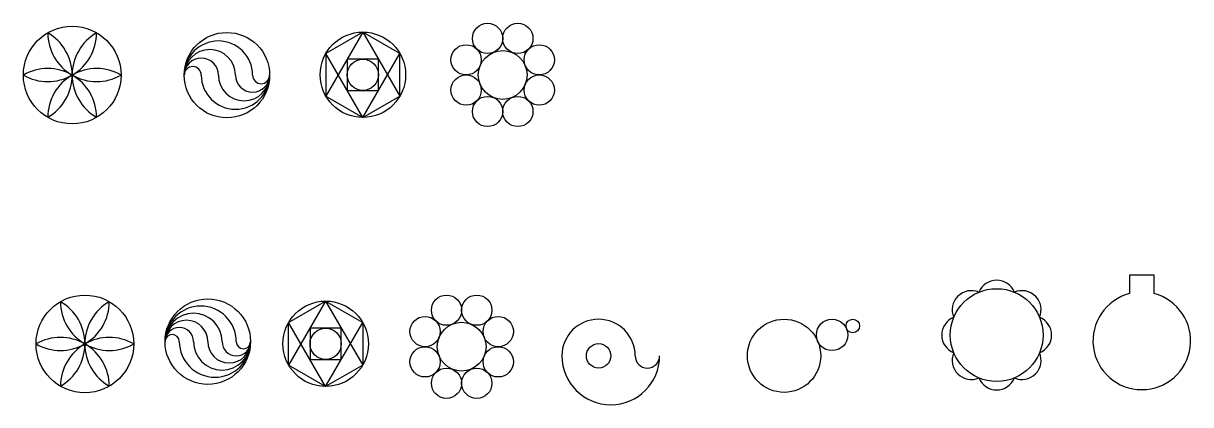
# Model space of a CAD drawing. Header units: centimetres. Extents: x 64 to 1164, y 130 to 1744.
# Drawn here: x 208 to 1164, y 130 to 442 of the extents above; entities outside this region: 1.
import ezdxf

# ---------------------------------------------------------------- set-up
doc = ezdxf.new("R2010")
doc.units = ezdxf.units.CM
doc.header["$PDMODE"] = 3

msp = doc.modelspace()

# ---------------------------------------------------------------- linework, layer by layer
for p, q in [((486.33, 435), (456.02, 382.5)), ((486.33, 435), (516.64, 382.5)), ((486.33, 365), (456.02, 417.5)), ((473.52, 412.81), (473.52, 387.19)), ((499.14, 412.81), (473.52, 412.81)), ((486.33, 365), (516.64, 417.5)), ((499.14, 387.19), (499.14, 412.81)), ((473.52, 387.19), (499.14, 387.19)), ((1134.14, 235.66), (1114.14, 235.66)), ((1114.14, 235.66), (1114.14, 220.66)), ((1134.14, 220.66), (1134.14, 235.66)), ((455.85, 214.52), (425.54, 162.02)), ((425.54, 197.02), (455.85, 214.52)), ((455.85, 214.52), (486.16, 197.02)), ((455.85, 214.52), (486.16, 162.02)), ((425.54, 162.02), (425.54, 197.02)), ((455.85, 144.52), (425.54, 197.02)), ((443.04, 192.33), (443.04, 166.71)), ((468.66, 192.33), (443.04, 192.33)), ((455.85, 144.52), (486.16, 197.02)), ((468.66, 166.71), (468.66, 192.33)), ((486.16, 197.02), (486.16, 162.02)), ((443.04, 166.71), (468.66, 166.71)), ((455.85, 144.52), (425.54, 162.02)), ((486.16, 162.02), (455.85, 144.52))]:
    msp.add_line(p, q)
msp.add_lwpolyline([(486.33, 435), (456.02, 417.5), (456.02, 382.5), (486.33, 365), (516.64, 382.5), (516.64, 417.5)], close=True)
for centre, radius in [((103.66, 1704.19), 40), ((248.3, 399.76), 40), ((588.42, 429.78), 12.4), ((613.21, 429.78), 12.4), ((375, 399.7), 35), ((486.33, 400), 35), ((570.88, 412.25), 12.4), ((630.75, 412.25), 12.4), ((486.33, 400), 12.81), ((600.81, 399.85), 20), ((570.88, 387.45), 12.4), ((630.75, 387.45), 12.4), ((588.42, 369.92), 12.4), ((613.21, 369.92), 12.4), ((1005.3, 186.68), 38), ((258.69, 179.41), 40), ((359.35, 181.29), 35), ((455.85, 179.52), 35), ((455.85, 179.52), 35), ((554.81, 207.06), 12.4), ((579.61, 207.06), 12.4), ((537.28, 189.52), 12.4), ((597.14, 189.52), 12.4), ((455.85, 179.52), 12.81), ((567.21, 177.13), 20), ((831.23, 169.71), 30), ((870.57, 186.82), 12.9), ((887.48, 194.17), 5.54), ((537.28, 164.73), 12.4), ((597.14, 164.73), 12.4), ((679.31, 169.63), 10), ((554.81, 147.19), 12.4), ((579.61, 147.19), 12.4)]:
    msp.add_circle(centre, radius)
for centre, radius, start, end in [((228.3, 434.4), 40, 240, 0), ((208.3, 399.76), 40, 300, 60), ((268.3, 434.4), 40, 180, 300), ((288.3, 399.76), 40, 120, 240), ((368, 399.7), 28, 0, 180), ((361, 399.7), 21, 0, 180), ((354, 399.7), 14, 0, 180), ((228.3, 365.12), 40, 0, 120), ((268.3, 365.12), 40, 60, 180), ((347, 399.7), 7, 0, 180), ((382, 399.7), 28, 180, 0), ((389, 399.7), 21, 180, 0), ((396, 399.7), 14, 180, 0), ((403, 399.7), 7, 180, 0), ((1005.3, 216.05), 15.63, 21.54684, 158.45315), ((984.53, 207.45), 15.63, 66.54684, 203.45316), ((1026.06, 207.45), 15.63, 336.54684, 113.45316), ((1124.14, 181.93), 40, 104.47751, 75.52249), ((238.69, 214.05), 40, 240, 360), ((218.69, 179.41), 40, 300, 60), ((278.69, 214.05), 40, 180, 300), ((298.69, 179.41), 40, 120, 240), ((353.52, 181.29), 29.17, 0, 180), ((347.69, 181.29), 23.33, 0, 180), ((975.93, 186.68), 15.63, 111.54684, 248.45316), ((1034.66, 186.68), 15.63, 291.54684, 68.45316), ((341.85, 181.29), 17.5, 0, 180), ((336.02, 181.29), 11.67, 0, 180), ((679.31, 169.63), 30, 0, 180), ((238.69, 144.77), 40, 0, 120), ((278.69, 144.77), 40, 60, 180), ((330.19, 181.29), 5.83, 0, 180), ((365.19, 181.29), 29.17, 180, 0), ((371.02, 181.29), 23.33, 180, 0), ((376.85, 181.29), 17.5, 180, 0), ((382.69, 181.29), 11.67, 180, 0), ((388.52, 181.29), 5.83, 180, 0), ((984.53, 165.92), 15.63, 156.54684, 293.45316), ((1026.06, 165.92), 15.63, 246.54684, 23.45316), ((689.31, 169.63), 40, 180, 0), ((719.31, 169.63), 10, 180, 0), ((1005.3, 157.32), 15.63, 201.54685, 338.45315)]:
    msp.add_arc(centre, radius, start, end)
msp.add_point((258.69, 179.41))

doc.saveas('drawing.dxf')
